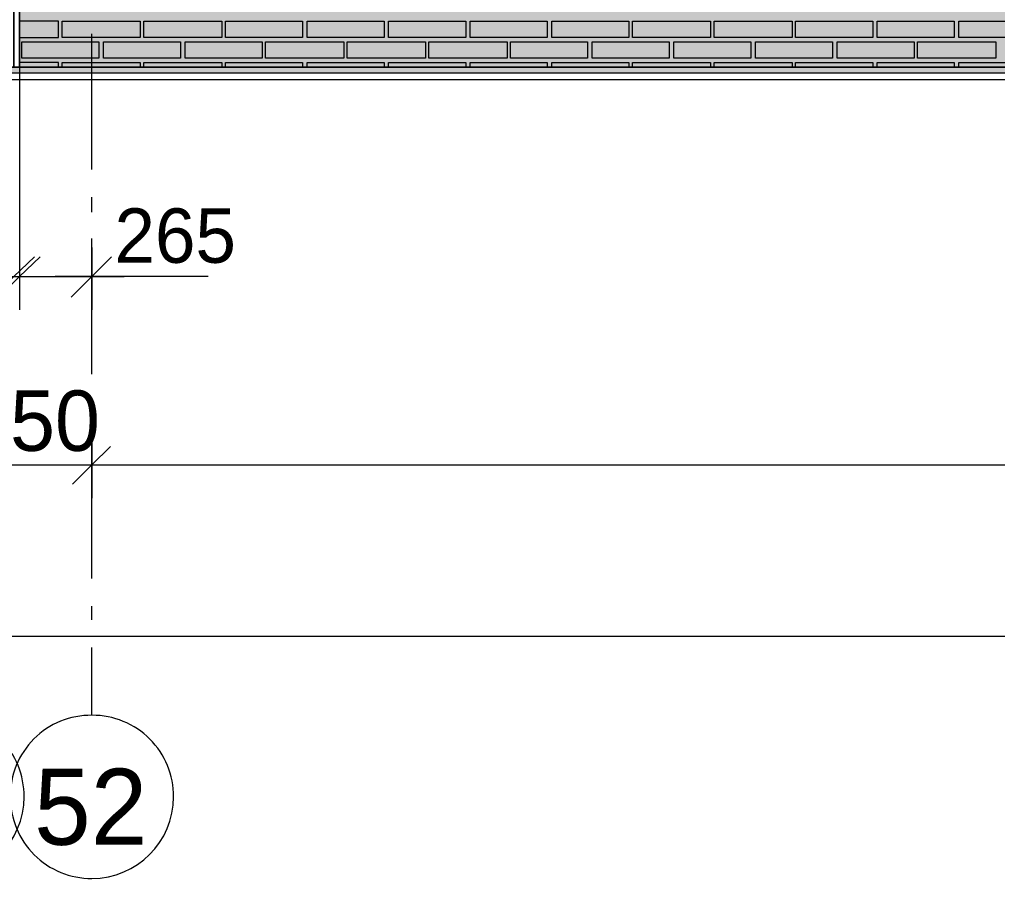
# Model space of a CAD drawing. Header units: millimetres. Extents: x -28928 to 100580, y -22867 to 36490.
# Drawn here: x 52663 to 56261, y 13356 to 16519 of the extents above; entities that cross this region are included whole.
import ezdxf

# ---------------------------------------------------------------- set-up
doc = ezdxf.new("R2010")
doc.units = ezdxf.units.MM
doc.layers.add('PDF _Геометрия', color=7, linetype='Continuous', true_color=0x8f8e8d)
doc.layers.add('PDF _Сплошная заливка', color=7, linetype='Continuous', true_color=0xffffff)
doc.layers.add('PDF _Текст', color=7, linetype='Continuous')

msp = doc.modelspace()

# ---------------------------------------------------------------- hatches: boundary and pattern name
at = {"layer": 'PDF _Сплошная заливка', "true_color": 0xdcd6cf, "transparency": 33554559}
msp.add_hatch(color=254, dxfattribs=at).paths.add_polyline_path([(64868.36313073177, 16343.3513880535), (64868.36313073177, 19592.5821572843), (66268.74774611638, 19592.5821572843), (66268.74774611638, 16343.3513880535), (82239.90159227041, 16343.3513880535), (82239.90159227041, 30089.12061882288), (52662.5938999624, 30089.12061882288), (52662.5938999624, 16343.3513880535), (62173.36313073173, 16343.3513880535), (62173.36313073173, 19592.5821572843), (64271.8246691933, 19592.5821572843), (64271.8246691933, 16343.3513880535)])

# ---------------------------------------------------------------- linework, layer by layer
at = {"layer": 'PDF _Геометрия', "color": 7, "lineweight": 9}
for points in [[(19133.74774611586, 16343.3513880535), (52641.44005380855, 16343.3513880535), (52641.44005380855, 30089.12061882288), (52641.44005380855, 16343.3513880535), (52662.5938999624, 16343.3513880535), (52662.5938999624, 30089.12061882288), (52662.5938999624, 16343.3513880535), (62173.36313073173, 16343.3513880535), (62173.36313073173, 19592.5821572843), (64271.8246691933, 19592.5821572843), (64271.8246691933, 16343.3513880535), (64868.36313073177, 16343.3513880535), (64868.36313073177, 19592.5821572843), (66268.74774611638, 19592.5821572843), (66268.74774611638, 16343.3513880535), (82239.90159227041, 16343.3513880535)], [(52929.13236150087, 15966.81292651504), (52929.13236150087, 16466.04369574581)], [(52662.5938999624, 16343.3513880535), (52662.5938999624, 15573.35138805349), (52662.5938999624, 15450.65908036119)], [(82117.20928457812, 14536.81292651502), (82117.20928457812, 16296.81292651504), (63269.13236150099, 16296.81292651504), (-22471.63686926922, 16296.81292651504)], [(52929.13236150087, 15810.27446497657), (52929.13236150087, 15865.27446497657)], [(52929.13236150087, 15213.7360034381), (52929.13236150087, 15712.96677266888)], [(52929.13236150087, 15679.12061882273), (52929.13236150087, 15573.35138805349), (52929.13236150087, 15450.65908036119)], [(52256.44005380855, 15573.35138805349), (52641.44005380855, 15573.35138805349), (52662.5938999624, 15573.35138805349), (53047.5938999624, 15573.35138805349)], [(53356.44005380858, 15573.35138805349), (52912.2092845778, 15573.35138805349), (52793.74774611625, 15573.35138805349)], [(52929.13236150087, 15061.42831113041), (52929.13236150087, 15112.19754189964)], [(52929.13236150087, 14976.81292651502), (52929.13236150087, 14879.50523420734), (52929.13236150087, 14756.81292651502)], [(52446.82466919317, 14947.19754189963), (52379.13236150087, 14879.50523420734), (52929.13236150087, 14879.50523420734), (52857.20928457778, 14807.58215728425)], [(52929.13236150087, 14460.65908036117), (52929.13236150087, 14959.88984959195)], [(52996.82466919317, 14947.19754189963), (52929.13236150087, 14879.50523420734), (82028.36313073197, 14879.50523420734)], [(52929.13236150087, 14308.35138805348), (52929.13236150087, 14359.12061882271)], [(-21642.40610003844, 14249.1206188227), (82028.36313073197, 14249.1206188227)], [(52929.13236150087, 13957.19754189963), (52929.13236150087, 14206.81292651502)]]:
    msp.add_lwpolyline(points, dxfattribs=at)
at = {"layer": 'PDF _Геометрия', "lineweight": 9}
for points in [[(52662.5938999624, 16512.58215728427), (52662.5938999624, 16512.58215728427)], [(52662.5938999624, 16453.35138805351), (52806.44005380855, 16453.35138805351), (52806.44005380855, 16512.58215728427), (52662.5938999624, 16512.58215728427)], [(52662.5938999624, 16453.35138805351), (52662.5938999624, 16453.35138805351)], [(52662.5938999624, 16360.27446497658), (52662.5938999624, 16360.27446497658)], [(52806.44005380855, 16343.3513880535), (52806.44005380855, 16360.27446497658), (52662.5938999624, 16360.27446497658)], [(52819.13236150086, 16343.3513880535), (52819.13236150086, 16360.27446497658), (52962.97851534703, 16360.27446497658), (53106.82466919319, 16360.27446497658), (53106.82466919319, 16343.3513880535)], [(53119.51697688548, 16343.3513880535), (53119.51697688548, 16360.27446497658), (53263.36313073164, 16360.27446497658), (53407.20928457781, 16360.27446497658), (53407.20928457781, 16343.3513880535)], [(53419.90159227011, 16343.3513880535), (53419.90159227011, 16360.27446497658), (53563.74774611626, 16360.27446497658), (53703.36313073165, 16360.27446497658), (53703.36313073165, 16343.3513880535)], [(53720.28620765472, 16343.3513880535), (53720.28620765472, 16360.27446497658), (53864.13236150089, 16360.27446497658), (54003.74774611628, 16360.27446497658), (54003.74774611628, 16343.3513880535)], [(54020.67082303934, 16343.3513880535), (54020.67082303934, 16360.27446497658), (54160.28620765473, 16360.27446497658), (54304.13236150087, 16360.27446497658), (54304.13236150087, 16343.3513880535)], [(54321.05543842395, 16343.3513880535), (54321.05543842395, 16360.27446497658), (54460.67082303934, 16360.27446497658), (54604.51697688551, 16360.27446497658), (54604.51697688551, 16343.3513880535)], [(54621.44005380856, 16343.3513880535), (54621.44005380856, 16360.27446497658), (54761.05543842395, 16360.27446497658), (54904.90159227012, 16360.27446497658), (54904.90159227012, 16343.3513880535)], [(54917.59389996242, 16343.3513880535), (54917.59389996242, 16360.27446497658), (55061.44005380859, 16360.27446497658), (55205.28620765473, 16360.27446497658), (55205.28620765473, 16343.3513880535)], [(55217.97851534703, 16343.3513880535), (55217.97851534703, 16360.27446497658), (55361.8246691932, 16360.27446497658), (55505.67082303937, 16360.27446497658), (55505.67082303937, 16343.3513880535)], [(55518.36313073168, 16343.3513880535), (55518.36313073168, 16360.27446497658), (55662.20928457781, 16360.27446497658), (55801.8246691932, 16360.27446497658), (55801.8246691932, 16343.3513880535)], [(55818.74774611628, 16343.3513880535), (55818.74774611628, 16360.27446497658), (55962.59389996245, 16360.27446497658), (56102.20928457784, 16360.27446497658), (56102.20928457784, 16343.3513880535)], [(56119.13236150089, 16343.3513880535), (56119.13236150089, 16360.27446497658), (56258.74774611628, 16360.27446497658), (56402.59389996245, 16360.27446497658), (56402.59389996245, 16343.3513880535)]]:
    msp.add_lwpolyline(points, dxfattribs=at)
for points in [[(53106.82466919319, 16453.35138805351), (52962.97851534703, 16453.35138805351), (52819.13236150086, 16453.35138805351), (52819.13236150086, 16512.58215728427), (52962.97851534703, 16512.58215728427), (53106.82466919319, 16512.58215728427)], [(53407.20928457781, 16453.35138805351), (53263.36313073164, 16453.35138805351), (53119.51697688548, 16453.35138805351), (53119.51697688548, 16512.58215728427), (53263.36313073164, 16512.58215728427), (53407.20928457781, 16512.58215728427)], [(53703.36313073165, 16453.35138805351), (53563.74774611626, 16453.35138805351), (53419.90159227011, 16453.35138805351), (53419.90159227011, 16512.58215728427), (53563.74774611626, 16512.58215728427), (53703.36313073165, 16512.58215728427)], [(54003.74774611628, 16453.35138805351), (53864.13236150089, 16453.35138805351), (53720.28620765472, 16453.35138805351), (53720.28620765472, 16512.58215728427), (53864.13236150089, 16512.58215728427), (54003.74774611628, 16512.58215728427)], [(54304.13236150087, 16453.35138805351), (54160.28620765473, 16453.35138805351), (54020.67082303934, 16453.35138805351), (54020.67082303934, 16512.58215728427), (54160.28620765473, 16512.58215728427), (54304.13236150087, 16512.58215728427)], [(54604.51697688551, 16453.35138805351), (54460.67082303934, 16453.35138805351), (54321.05543842395, 16453.35138805351), (54321.05543842395, 16512.58215728427), (54460.67082303934, 16512.58215728427), (54604.51697688551, 16512.58215728427)], [(54904.90159227012, 16453.35138805351), (54761.05543842395, 16453.35138805351), (54621.44005380856, 16453.35138805351), (54621.44005380856, 16512.58215728427), (54761.05543842395, 16512.58215728427), (54904.90159227012, 16512.58215728427)], [(55205.28620765473, 16453.35138805351), (55061.44005380859, 16453.35138805351), (54917.59389996242, 16453.35138805351), (54917.59389996242, 16512.58215728427), (55061.44005380859, 16512.58215728427), (55205.28620765473, 16512.58215728427)], [(55505.67082303937, 16453.35138805351), (55361.8246691932, 16453.35138805351), (55217.97851534703, 16453.35138805351), (55217.97851534703, 16512.58215728427), (55361.8246691932, 16512.58215728427), (55505.67082303937, 16512.58215728427)], [(55801.8246691932, 16453.35138805351), (55662.20928457781, 16453.35138805351), (55518.36313073168, 16453.35138805351), (55518.36313073168, 16512.58215728427), (55662.20928457781, 16512.58215728427), (55801.8246691932, 16512.58215728427)], [(56102.20928457784, 16453.35138805351), (55962.59389996245, 16453.35138805351), (55818.74774611628, 16453.35138805351), (55818.74774611628, 16512.58215728427), (55962.59389996245, 16512.58215728427), (56102.20928457784, 16512.58215728427)], [(56402.59389996245, 16453.35138805351), (56258.74774611628, 16453.35138805351), (56119.13236150089, 16453.35138805351), (56119.13236150089, 16512.58215728427), (56258.74774611628, 16512.58215728427), (56402.59389996245, 16512.58215728427)], [(52954.51697688548, 16436.42831113043), (52954.51697688548, 16377.19754189966), (52671.05543842395, 16377.19754189966), (52671.05543842395, 16436.42831113043)], [(53254.90159227011, 16436.42831113043), (53254.90159227011, 16377.19754189966), (52971.44005380856, 16377.19754189966), (52971.44005380856, 16436.42831113043)], [(53555.28620765472, 16436.42831113043), (53555.28620765472, 16377.19754189966), (53271.82466919319, 16377.19754189966), (53271.82466919319, 16436.42831113043)], [(53855.67082303934, 16436.42831113043), (53855.67082303934, 16377.19754189966), (53567.97851534703, 16377.19754189966), (53567.97851534703, 16436.42831113043)], [(54156.05543842397, 16436.42831113043), (54156.05543842397, 16377.19754189966), (53868.36313073165, 16377.19754189966), (53868.36313073165, 16436.42831113043)], [(54456.44005380856, 16436.42831113043), (54456.44005380856, 16377.19754189966), (54168.74774611628, 16377.19754189966), (54168.74774611628, 16436.42831113043)], [(54752.59389996242, 16436.42831113043), (54752.59389996242, 16377.19754189966), (54469.13236150087, 16377.19754189966), (54469.13236150087, 16436.42831113043)], [(55052.97851534703, 16436.42831113043), (55052.97851534703, 16377.19754189966), (54769.51697688551, 16377.19754189966), (54769.51697688551, 16436.42831113043)], [(55353.36313073167, 16436.42831113043), (55353.36313073167, 16377.19754189966), (55069.90159227012, 16377.19754189966), (55069.90159227012, 16436.42831113043)], [(55653.74774611628, 16436.42831113043), (55653.74774611628, 16377.19754189966), (55370.28620765473, 16377.19754189966), (55370.28620765473, 16436.42831113043)], [(55954.13236150089, 16436.42831113043), (55954.13236150089, 16377.19754189966), (55670.67082303937, 16377.19754189966), (55670.67082303937, 16436.42831113043)], [(56254.51697688553, 16436.42831113043), (56254.51697688553, 16377.19754189966), (55966.8246691932, 16377.19754189966), (55966.8246691932, 16436.42831113043)]]:
    msp.add_lwpolyline(points, close=True, dxfattribs=at)
at = {"layer": 'PDF _Геометрия', "color": 7, "lineweight": 9}
for points in [[(62173.36313073173, 16322.19754189966), (62173.36313073173, 16343.3513880535), (-17276.25225388454, 16343.3513880535), (19112.59389996202, 16343.3513880535), (-17276.25225388454, 16343.3513880535), (-17276.25225388454, 16322.19754189966)], [(52662.5938999624, 16343.3513880535), (62173.36313073173, 16343.3513880535)]]:
    msp.add_lwpolyline(points, close=True, dxfattribs=at)
at = {"layer": 'PDF _Геометрия', "color": 7, "lineweight": 18}
for points in [[(52717.5938999624, 15645.27446497657), (52641.44005380855, 15573.35138805349), (52569.51697688548, 15497.19754189965)], [(52738.74774611625, 15645.27446497657), (52662.5938999624, 15573.35138805349), (52586.44005380856, 15497.19754189965)], [(53001.05543842395, 15645.27446497657), (52929.13236150087, 15573.35138805349), (52852.97851534701, 15497.19754189965)]]:
    msp.add_lwpolyline(points, dxfattribs=at)
for points in [[(52379.13236150087, 13957.19754189936, 0.4225352112682266), (52078.74774611543, 13656.81292651502, 0.4172634351369282), (52379.13236150087, 13356.42831113002, 0.4119718309860838), (52679.51697688547, 13656.81292651501, 0.4172634351381653)], [(52929.13236150087, 13957.19754189898, 0.4225352112658748), (52628.74774611638, 13656.81292651501, 0.4172634351377869), (52929.13236150087, 13356.4283111297, 0.4119718309861622), (53229.5169768855, 13656.81292651501, 0.4172634351376536)]]:
    msp.add_lwpolyline(points, format="xyb", close=True, dxfattribs=at)
at = {"layer": 'PDF _Сплошная заливка', "color": 252, "lineweight": 9, "true_color": 0xa48f7a, "transparency": 33554559}
msp.add_solid([(-17276.25225388454, 16343.3513880535), (-17276.25225388454, 16322.19754189966), (62173.36313073173, 16343.3513880535), (62173.36313073173, 16322.19754189966)], dxfattribs=at)

# ---------------------------------------------------------------- texts
at = {"layer": 'PDF _Текст', "attachment_point": 4, "style": ''}
for s, insert, char_height in [('265', (53011.92944870383, 15722.02356145196), 200.3014904908337), ('550', (52461.90416468657, 15040.42885886927), 222.5634157413665), ('51 52', (52195.41277445684, 13618.47724572938), 280.1272685734552)]:
    msp.add_mtext(s, dxfattribs=dict(at, insert=insert, char_height=char_height))

doc.saveas('drawing.dxf')
